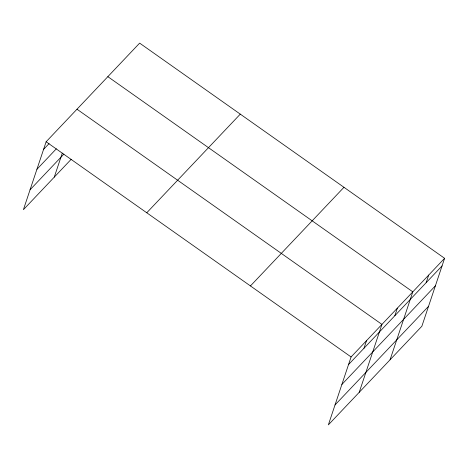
<?xml version="1.0" encoding="UTF-8"?>
<svg xmlns="http://www.w3.org/2000/svg" width="468" height="468" viewBox="0 0 468 468"><rect width="100%" height="100%" fill="white"/><g stroke="black" fill="none" stroke-linecap="round" stroke-linejoin="round"><path stroke-width="0.7" d="M444.6 258.307L351.082 356.949L328.355 424.88L421.873 326.231L444.6 258.307L139.645 43.12L46.127 141.769L23.4 209.693L71.183 159.29M54.259 177.144L62.297 153.135M363.964 348.28L366.514 340.675M359.213 392.324L381.941 324.394L76.992 109.214M394.828 315.73L397.373 308.12M390.072 359.775L412.805 291.845L107.851 76.664M426.155 282.684L428.7 275.073M43.582 149.374L49.058 143.6M36.925 169.281L56.335 148.806M30.063 189.792L63.905 154.089M146.765 212.776L240.283 114.133M250.444 285.936L343.968 187.294M348.537 364.56L442.055 265.912M341.874 384.462L435.392 285.819M335.012 404.972L428.53 306.329M46.127 141.769L351.082 356.949"/></g></svg>
